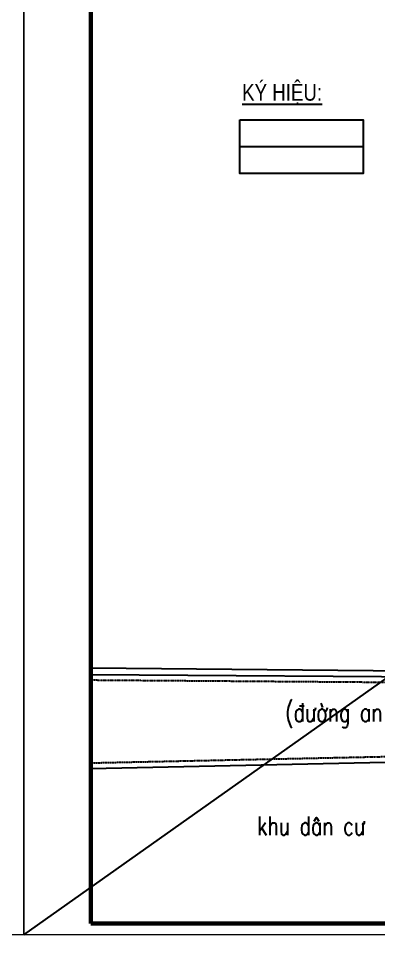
# Model space of a CAD drawing. Header units: millimetres. Extents: x -1055201 to -457681, y -323938 to 182808.
# Drawn here: x -803501 to -784102, y 93708 to 143009 of the extents above; entities that cross this region are included whole.
import ezdxf
from ezdxf.enums import TextEntityAlignment as Align
from ezdxf.xclip import XClip

# ---------------------------------------------------------------- set-up
doc = ezdxf.new("R2010")
doc.units = ezdxf.units.MM
doc.header["$LTSCALE"] = 5
doc.header["$XCLIPFRAME"] = 0
doc.linetypes.add('CENTER2', pattern=[28.575, 19.05, -3.175, 3.175, -3.175])
doc.linetypes.add('DASHED2', pattern=[0.375, 0.25, -0.125])
doc.layers.get('0').update_dxf_attribs({"linetype": 'CENTER2'})
for name, color, linetype in [('BOVIA', 1, 'Continuous'), ('DIA-VAT', 242, 'Continuous'), ('DUONGnhua', 14, 'Continuous'), ('KYHIEU', 7, 'Continuous'), ('NHA', 2, 'Continuous'), ('TEXT', 42, 'Continuous')]:
    doc.layers.add(name, color=color, linetype=linetype)
for name, color, linetype, lineweight in [('cat1', 30, 'Continuous', 50), ('Khungten_LCDI', 7, 'Continuous', 25), ('LC Net thay', 7, 'Continuous', 25), ('LC Text1', 3, 'Continuous', 20), ('LC Text2', 7, 'Continuous', 25)]:
    doc.layers.add(name, color=color, linetype=linetype, lineweight=lineweight)
doc.layers.add('KCS_Plotter', color=11, linetype='Continuous', plot=False)
doc.styles.add('Khungten', font='VHAVAN.TTF', dxfattribs={"width": 0.9, "height": 5000})
doc.styles.add('simli', font='vnsimli.shx', dxfattribs={"height": 2})
doc.styles.add('T2', font='VHARIAL.TTF', dxfattribs={"width": 0.8})
doc.styles.add('Title', font='VHBLACK.TTF')
doc.styles.add('VnArialH', font='VHARIAL.TTF')
doc.linetypes.add('FENCELINE2', pattern='A,0.25,-0.1,[132,ltypeshp.shx,S=0.1,R=0,X=-0.1,Y=0],-0.1,1', length=1.45)
doc.linetypes.add('HOT_WATER_SUPPLY', pattern='A,0.5,-0.2,["HW",Standard,S=0.1,R=0,X=-0.1,Y=-0.05],-0.2', length=0.9)

# ---------------------------------------------------------------- blocks, each defined once
blk = doc.blocks.new('Nen ht')
at = {"layer": 'BOVIA', "color": 250, "flags": 128}
for points, elevation in [([(-44766, -327), (-45586, -3007), (-45640, -5304), (-45094, -6530), (-44319, -7788), (-42844, -8027), (-39591, -8094), (-16094, -8271), (-11485, -8938), (-6596, -10267), (492, -12698), (1388, -12464), (2190, -12099), (3360, -11287), (4301, -10273)], -41), ([(-52872, -23978), (-51110, -21077), (-48786, -18322), (-46361, -16253), (-42041, -13881), (-38125, -13202), (-16108, -12727), (-11498, -13489), (-6583, -14919), (10, -17281), (2345, -18240), (4919, -19455), (7208, -20693), (9835, -22130), (21622, -28541), (22246, -29449), (21918, -30349), (17809, -36439)], -2370)]:
    blk.add_lwpolyline(points, dxfattribs=dict(at, elevation=elevation))
at = {"layer": 'DIA-VAT', "color": 250, "linetype": 'HOT_WATER_SUPPLY', "elevation": -2370}
blk.add_lwpolyline([(35331, -30625), (24811, -24832), (16852, -20425), (504, -12385), (-6508, -9980), (-11424, -8644), (-16072, -7972), (-42817, -7728), (-43760, -3445)], dxfattribs=at)
at = {"layer": 'DUONGnhua', "color": 250, "linetype": 'DASHED2', "ltscale": 3, "elevation": -2370}
for points in [[(-45129, -487), (-45885, -2958), (-45942, -5364), (-45359, -6670), (-44503, -8062), (-42872, -8327), (-39595, -8394), (-16117, -8571), (-11546, -9232), (-6684, -10554), (481, -13011), (8612, -16620)], [(-53129, -23822), (-51354, -20901), (-48999, -18110), (-46533, -16004), (-42142, -13593), (-38154, -12902), (-16086, -12427), (-11431, -13196), (-6490, -14633), (118, -17001), (2466, -17965), (5054, -19187), (7351, -20429), (9979, -21866), (21828, -28312), (22581, -29406), (27070, -32922), (27070, -32922)]]:
    blk.add_lwpolyline(points, dxfattribs=at)
at = {"layer": 'KYHIEU', "color": 250, "lineweight": 0, "style": 'VnArialH', "width": 0.6}
for tag, p in [('DC-02', (-46804, -9650, -10682)), ('2.478', (-46804, -10928, -10682))]:
    blk.add_attdef(tag, text='', height=756, dxfattribs=at).set_placement(p, align=Align.CENTER)
at = {"layer": 'TEXT', "color": 250, "style": 'simli', "width": 0.75}
for s, p in [('(®\xadêng an ch©n)', (-22194, -10658, -2370)), ('khu d©n c\xad', (-25102, -16767, -2370))]:
    blk.add_text(s, height=1000, dxfattribs=at).set_placement(p, align=Align.CENTER)
blk = doc.blocks.new('lcdi fix')
at = {"layer": 'Defpoints', "lineweight": 0}
blk.add_lwpolyline([(-1200, -14850), (-1200, 14850), (40800, 14850), (40800, -14850)], close=True, dxfattribs=at)
at = {"layer": 'Khungten_LCDI', "color": 5, "lineweight": 60}
blk.add_lwpolyline([(0, -14650), (0, 14650), (40600, 14650), (40600, -14650)], close=True, dxfattribs=at)
at = {"color": 7, "style": 'Khungten', "width": 0.8}
for tag, p in [('REVISION', (39499, -10746)), ('NGAYHT', (39546, -11609))]:
    blk.add_attdef(tag, text='', height=200, dxfattribs=at).set_placement(p, align=Align.CENTER)
at = {"layer": 'LC Text1', "style": 'Title', "width": 3.882085}
for tag, p, p2 in [('TENBANVE1', (36913, -8886), (40339, -8886)), ('TENBANVE2', (36913, -9562), (40339, -9562))]:
    blk.add_attdef(tag, text='', height=250, dxfattribs=at).set_placement(p, p2, align=Align.FIT)
at = {"layer": 'LC Text1', "style": 'Title', "width": 0.7}
blk.add_attdef('SOBANVE', text='', height=250, dxfattribs=at).set_placement((39562, -13896), align=Align.CENTER)

msp = doc.modelspace()

# ---------------------------------------------------------------- linework, layer by layer
at = {"layer": 'cat1', "color": 202, "linetype": 'FENCELINE2', "ltscale": 200, "const_width": 100}
msp.add_lwpolyline([(-791574.117, 136104.992), (-784943.418, 136104.992)], dxfattribs=at)
at = {"layer": 'Defpoints', "lineweight": 0, "elevation": -2329}
msp.add_lwpolyline([(-929200.621, 93707.828), (-929200.621, 182807.828), (-803200.625, 182807.828), (-803200.625, 93707.828)], close=True, dxfattribs=at)
at = {"layer": 'KCS_Plotter'}
msp.add_line((-803200.625, 93707.828), (-677200.628, 182807.828), dxfattribs=at)
at = {"layer": 'LC Net thay'}
msp.add_lwpolyline([(-791574.117, 137552.501), (-784943.418, 137552.501), (-784943.418, 134657.483), (-791574.117, 134657.483)], close=True, dxfattribs=at)

# ---------------------------------------------------------------- block references
at = {"layer": 'LC Net thay', "xscale": 3.000000000001631, "yscale": 3.000000000001631, "zscale": 3.000000000001631}
msp.add_blockref('lcdi fix', (-799600.625, 138257.828, -2329), dxfattribs=at)
at = {"layer": 'NHA'}
ref = msp.add_blockref('Nen ht', (-762631.616, 115826.356, 41.497), dxfattribs=at)
XClip(ref).set_block_clipping_path([(-36969.0091810265, -21518.5280143177), (72831.0680443905, 66381.4719856854)])

# ---------------------------------------------------------------- texts
at = {"layer": 'LC Text2', "style": 'T2', "width": 0.8}
msp.add_text('%%Uký hiÖu:', height=899.99998, dxfattribs=at).set_placement((-791451.496, 138577.04))

doc.saveas('drawing.dxf')
